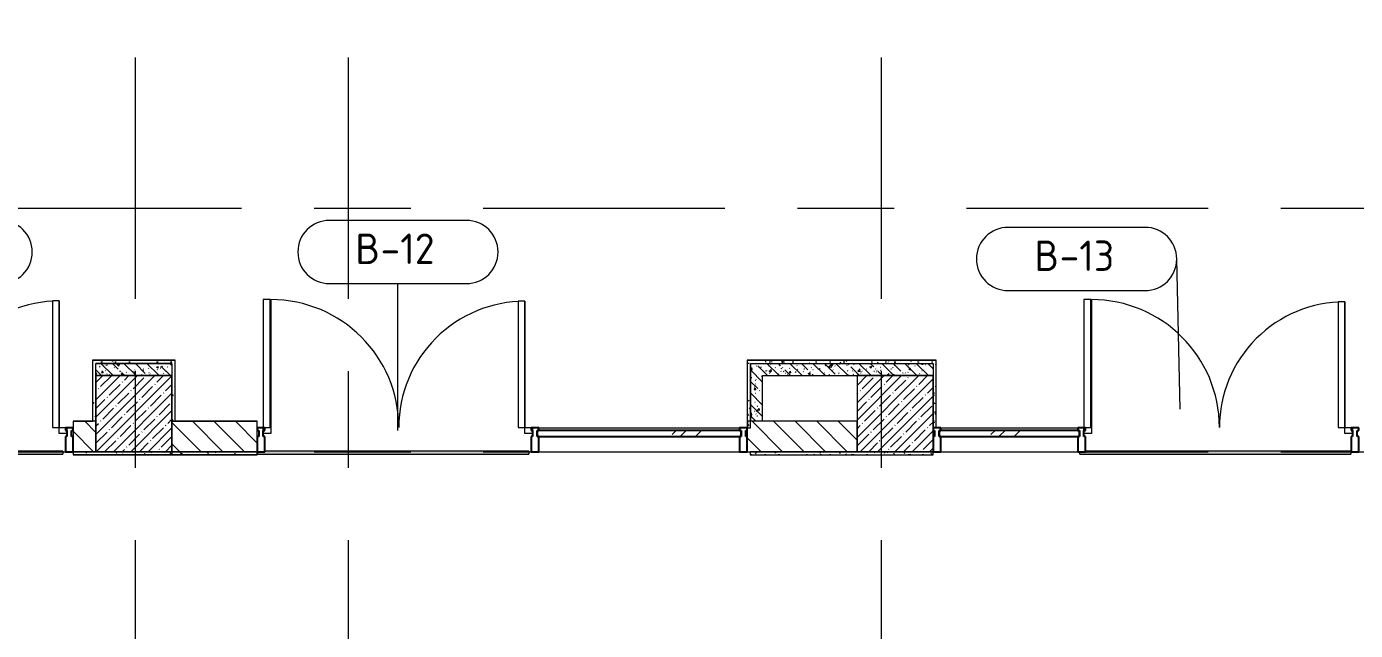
# Model space of a CAD drawing. Header units: millimetres. Extents: x 81459 to 274965, y -8553 to 29000.
# Drawn here: x 105095 to 113824, y 12225 to 16195 of the extents above; entities that cross this region are included whole.
import ezdxf

# ---------------------------------------------------------------- set-up
doc = ezdxf.new("R2010")
doc.units = ezdxf.units.MM
doc.linetypes.add('Осевая', pattern=[3175, 635, -476.25, 1587.5, -476.25])
for name, color, linetype, lineweight in [('A-DETL-GENF', 7, 'Continuous', 9), ('A-DOOR-IDEN', 7, 'Continuous', 9), ('A-GLAZ-CURT', 7, 'Continuous', 9), ('A-GLAZ-CURT-1', 7, 'Continuous', 25), ('A-GLAZ-CWMG', 7, 'Continuous', 9), ('A-GLAZ-CWMG-1', 7, 'Continuous', 25), ('A-WALL', 7, 'Continuous', 9), ('I-WALL', 7, 'Continuous', 9), ('S-COLS', 7, 'Continuous', 9), ('Ограждение', 7, 'Continuous', 9), ('Оси-2', 7, 'Осевая', 9), ('Поручни', 7, 'Continuous', 9)]:
    doc.layers.add(name, color=color, linetype=linetype, lineweight=lineweight)
for name, color, linetype, lineweight, true_color in [('A-DOOR-1', 1, 'Continuous', 9, 0xff0000), ('A-DOOR-2', 1, 'Continuous', 13, 0xff0000), ('A-WALL-1', 7, 'Continuous', 9, 0x3c3c3c), ('A-WALL-FNSH-1', 7, 'Continuous', 9, 0x3c3c3c)]:
    doc.layers.add(name, color=color, linetype=linetype, lineweight=lineweight, true_color=true_color)
doc.styles.add('GOST Common', font='GOST_Common.ttf', dxfattribs={"height": 200})
pattern_1 = [(45, (0, 0), (-57.024626, 57.024626), []), (45, (57.025, 0), (-57.024626, 57.024626), [100.806, -20.161, 3.353, -16.808])]
pattern_2 = [(135, (0, 0), (-75.43415, -75.43415), [106.68, -17.78, 3.556, -17.78]), (135, (0, 75.39), (-75.43415, -75.43415), []), (50, (0, 0), (127.52922, -11.15758), [13.335, -146.685]), (355, (0, 0), (-24.66966, 133.74002), [10.668, -117.348]), (100.451, (10.63, -0.93), (102.85973, 122.58178), [11.333, -124.663]), (46.184, (0, 35.56), (189.75516, -29.43036), [20.002, -220.027]), (96.636, (15.81, 33.1), (166.1822, 173.1996), [17, -186.995]), (351.184, (0, 35.56), (166.18393, 173.19757), [16.002, -176.022]), (21, (17.78, 26.67), (106.130265, -71.58603), [13.335, -146.685]), (326, (17.78, 26.67), (43.26188, 128.93175), [10.668, -117.348]), (71.451, (26.62, 20.7), (149.39198, 57.34505), [11.333, -124.663]), (37.5, (0, 0), (2.162228, 59.188357), [3.353, -112.573, 3.353, -115.773, -117.792]), (37.5, (0, 0), (2.162228, 59.188357), [-235.052, 3.353, -114.44]), (7.5, (0, 0), (46.773857, 70.126152), [3.353, -64.567, 3.353, -109.906, -44.894]), (7.5, (0, 0), (46.773857, 70.126152), [-181.178, 3.353, -41.542]), (327.5, (-39.65, 0), (94.913671, -4.010093), [3.353, -41.097, 3.353, -135.331, -184.023]), (327.5, (-39.65, 0), (94.913671, -4.010093), [-183.134, 3.353, -180.67]), (317.5, (-57.43, 0), (103.69057, 17.79882), [3.353, -54.432, 3.353, -88.748, -130.683]), (317.5, (-57.43, 0), (103.69057, 17.79882), [-149.885, 3.353, -127.33])]
pattern_3 = [(0, (0, 0), (121.92, 30.48), [10.058, -81.382, 10.058, -81.382, -487.68]), (0, (0, 0), (121.92, 30.48), [-182.88, 10.058, -172.822, 10.058, -81.382, -213.36]), (0, (0, 0), (121.92, 30.48), [-457.2, 10.058, -50.902, 10.058, -142.342]), (120, (45.72, 15.24), (-87.356454, 90.345817), [10.058, -81.382, 10.058, -81.382, -487.68]), (120, (45.72, 15.24), (-87.356454, 90.345817), [-182.88, 10.058, -172.822, 10.058, -81.382, -213.36]), (120, (45.72, 15.24), (-87.356454, 90.345817), [-457.2, 10.058, -50.902, 10.058, -142.342]), (240, (60.96, 76.2), (-34.563546, -120.825817), [10.058, -81.382, 10.058, -81.382, -487.68]), (240, (60.96, 76.2), (-34.563546, -120.825817), [-182.88, 10.058, -172.822, 10.058, -81.382, -213.36]), (240, (60.96, 76.2), (-34.563546, -120.825817), [-457.2, 10.058, -50.902, 10.058, -142.342])]

# ---------------------------------------------------------------- blocks, each defined once
blk = doc.blocks.new('Дверь_Витражная_остекление_ - ВВ-11 остекление-32352627-План заполнения и маркировки дверных проемов 1 этажа в осях 23_1-33')
at = {"layer": 'A-DETL-GENF'}
for p, q in [((-790.5, -20), (-835.5, -20)), ((-835.5, -20), (-835.5, -851)), ((-790.5, -851), (-790.5, -20)), ((840.5, -20), (840.5, -860)), ((885.5, -860), (885.5, -20)), ((-835.5, -851), (-790.5, -851)), ((840.5, -860), (885.5, -860))]:
    blk.add_line(p, q, dxfattribs=at)
at = {"layer": 'A-DOOR-1'}
for p, q in [((-835.5, -851), (-835.5, -20)), ((835.5, -860), (835.5, -20))]:
    blk.add_line(p, q, dxfattribs=at)
for centre, radius, start, end in [((-835.5, -20), 831, 270, 0), ((835.5, -20), 840, 180, 270)]:
    blk.add_arc(centre, radius, start, end, dxfattribs=at)
at = {"layer": 'A-DOOR-2'}
for p, q in [((-885.5, 20), (-835.5, 20)), ((-885.5, -20), (-885.5, 20)), ((-835.5, 20), (-835.5, -20)), ((835.5, 20), (885.5, 20)), ((835.5, -20), (835.5, 20)), ((885.5, 20), (885.5, -20)), ((-835.5, -20), (-885.5, -20)), ((885.5, -20), (835.5, -20))]:
    blk.add_line(p, q, dxfattribs=at)
blk = doc.blocks.new('Прямоугольный импост - Импост структурный с накладкой - 160мм Темный-32310142-План заполнения и маркировки дверных проемов 1 этажа в осях 23_1-33')
at = {"layer": 'A-GLAZ-CWMG-1'}
for p, q in [((-50, 0), (-50, 17)), ((-50, 17), (0, 17)), ((-40, 0), (-50, 0)), ((-40, -40), (-40, 0)), ((0, 0), (-10, 0)), ((-10, 0), (-10, -40)), ((0, 17), (0, 0)), ((-50, -140), (-50, -40)), ((-50, -40), (-40, -40)), ((-10, -40), (0, -40)), ((0, -40), (0, -140)), ((0, -140), (-50, -140))]:
    blk.add_line(p, q, dxfattribs=at)
blk = doc.blocks.new('Прямоугольный импост - Импост структурный с накладкой - 160мм Темный-32354018-План заполнения и маркировки дверных проемов 1 этажа в осях 23_1-33')
at = {"layer": 'A-GLAZ-CWMG'}
for p, q in [((108459, 13557), (109779, 13557)), ((108459, 13400), (109779, 13400))]:
    blk.add_line(p, q, dxfattribs=at)
blk = doc.blocks.new('Дверь_Витражная_остекление_ - ВВ-12 остекление-32353611-План заполнения и маркировки дверных проемов 1 этажа в осях 23_1-33')
at = {"layer": 'A-DETL-GENF'}
for p, q in [((-789.5, -20), (-834.5, -20)), ((-834.5, -20), (-834.5, -849)), ((-789.5, -849), (-789.5, -20)), ((839.5, -20), (839.5, -860)), ((884.5, -860), (884.5, -20)), ((-834.5, -849), (-789.5, -849)), ((839.5, -860), (884.5, -860))]:
    blk.add_line(p, q, dxfattribs=at)
at = {"layer": 'A-DOOR-1'}
for p, q in [((-834.5, -849), (-834.5, -20)), ((834.5, -860), (834.5, -20))]:
    blk.add_line(p, q, dxfattribs=at)
for centre, radius, start, end in [((-834.5, -20), 829, 270, 0), ((834.5, -20), 840, 180, 270)]:
    blk.add_arc(centre, radius, start, end, dxfattribs=at)
at = {"layer": 'A-DOOR-2'}
for p, q in [((-884.5, 20), (-834.5, 20)), ((-884.5, -20), (-884.5, 20)), ((-834.5, 20), (-834.5, -20)), ((834.5, 20), (884.5, 20)), ((834.5, -20), (834.5, 20)), ((884.5, 20), (884.5, -20)), ((-834.5, -20), (-884.5, -20)), ((884.5, -20), (834.5, -20))]:
    blk.add_line(p, q, dxfattribs=at)
blk = doc.blocks.new('Прямоугольный импост - Импост структурный с накладкой - 160мм Темный-30755591-План заполнения и маркировки дверных проемов 1 этажа в осях 23_1-33')
at = {"layer": 'A-GLAZ-CWMG-1'}
for p, q in [((-25, 0), (-25, 17)), ((-25, 17), (25, 17)), ((-15, 0), (-25, 0)), ((-15, -40), (-15, 0)), ((25, 0), (15, 0)), ((15, 0), (15, -40)), ((25, 17), (25, 0)), ((-25, -140), (-25, -40)), ((-25, -40), (-15, -40)), ((15, -40), (25, -40)), ((25, -40), (25, -140)), ((25, -140), (-25, -140))]:
    blk.add_line(p, q, dxfattribs=at)
blk = doc.blocks.new('Системная панель - Стекло - 40мм-32353599-План заполнения и маркировки дверных проемов 1 этажа в осях 23_1-33')
at = {"layer": 'A-GLAZ-CURT'}
h = blk.add_hatch(dxfattribs=at)
h.set_pattern_fill('FP_20', color=256, style=0, pattern_type=2)
h.set_pattern_definition([(225, (109219, 13440), (282.8427, -282.8427), [200, -600]), (225, (109419, 13540), (282.8427, -282.8427), [600, -200]), (225, (109019, 13640), (282.8427, -282.8427), [200, -600])])
h.paths.add_polyline_path([(-670, 40), (-670, 0), (670, 0), (670, 40), (621.3, 40)])
at = {"layer": 'A-GLAZ-CURT-1'}
for p, q in [((670, 40), (-670, 40)), ((-670, 40), (-670, 0)), ((-670, 0), (670, 0)), ((670, 0), (670, 40))]:
    blk.add_line(p, q, dxfattribs=at)
blk = doc.blocks.new('Прямоугольный импост - Импост структурный с накладкой - 160мм Темный-30756008-План заполнения и маркировки дверных проемов 1 этажа в осях 23_1-33')
at = {"layer": 'A-GLAZ-CWMG-1'}
for p, q in [((-50, 0), (-50, 17)), ((-50, 17), (0, 17)), ((-40, 0), (-50, 0)), ((-40, -40), (-40, 0)), ((0, 0), (-10, 0)), ((-10, 0), (-10, -40)), ((0, 17), (0, 0)), ((-50, -140), (-50, -40)), ((-50, -40), (-40, -40)), ((-10, -40), (0, -40)), ((0, -40), (0, -140)), ((0, -140), (-50, -140))]:
    blk.add_line(p, q, dxfattribs=at)
blk = doc.blocks.new('Системная панель - Стекло - 40мм-32354452-План заполнения и маркировки дверных проемов 1 этажа в осях 23_1-33')
at = {"layer": 'A-GLAZ-CURT'}
h = blk.add_hatch(dxfattribs=at)
h.set_pattern_fill('FP_30', color=256, style=0, pattern_type=2)
h.set_pattern_definition([(225, (111650.22, 13440), (282.8427, -282.8427), [200, -600]), (225, (111850.22, 13540), (282.8427, -282.8427), [600, -200]), (225, (111450.22, 13640), (282.8427, -282.8427), [200, -600])])
h.paths.add_polyline_path([(-460.2, 40), (-460.2, 0), (460.2, 0), (460.2, 40), (394, 40)])
at = {"layer": 'A-GLAZ-CURT-1'}
for p, q in [((460.2, 40), (-460.2, 40)), ((-460.2, 40), (-460.2, 0)), ((-460.2, 0), (460.2, 0)), ((460.2, 0), (460.2, 40))]:
    blk.add_line(p, q, dxfattribs=at)
blk = doc.blocks.new('Прямоугольный импост - Импост структурный с накладкой - 160мм Темный-32355003-План заполнения и маркировки дверных проемов 1 этажа в осях 23_1-33')
at = {"layer": 'A-GLAZ-CWMG'}
for p, q in [((111100, 13557), (112000.4, 13557)), ((111100, 13400), (112000.4, 13400))]:
    blk.add_line(p, q, dxfattribs=at)
blk = doc.blocks.new('Прямоугольный импост - Импост структурный с накладкой - 160мм Темный-30755595-План заполнения и маркировки дверных проемов 1 этажа в осях 23_1-33')
at = {"layer": 'A-GLAZ-CWMG-1'}
for p, q in [((0, 17), (-50, 17)), ((-50, 17), (-50, 0)), ((-50, 0), (-40, 0)), ((-40, 0), (-40, -40)), ((-10, -40), (-10, 0)), ((-10, 0), (0, 0)), ((0, 0), (0, 17)), ((-40, -40), (-50, -40)), ((-50, -40), (-50, -140)), ((0, -40), (-10, -40)), ((0, -140), (0, -40)), ((-50, -140), (0, -140))]:
    blk.add_line(p, q, dxfattribs=at)
blk = doc.blocks.new('Прямоугольный импост - Импост структурный с накладкой - 160мм Темный-32348142-План заполнения и маркировки дверных проемов 1 этажа в осях 23_1-33')
at = {"layer": 'A-GLAZ-CWMG-1'}
for p, q in [((0, 17), (-50, 17)), ((-50, 17), (-50, 0)), ((-50, 0), (-40, 0)), ((-40, 0), (-40, -40)), ((-10, -40), (-10, 0)), ((-10, 0), (0, 0)), ((0, 0), (0, 17)), ((-40, -40), (-50, -40)), ((-50, -40), (-50, -140)), ((0, -40), (-10, -40)), ((0, -140), (0, -40)), ((-50, -140), (0, -140))]:
    blk.add_line(p, q, dxfattribs=at)
blk = doc.blocks.new('Дверь_Витражная_остекление_ - ВВ-13 остекление-32355241-План заполнения и маркировки дверных проемов 1 этажа в осях 23_1-33')
at = {"layer": 'A-DETL-GENF'}
for p, q in [((-787.5, -20), (-832.5, -20)), ((-832.5, -20), (-832.5, -845)), ((-787.5, -845), (-787.5, -20)), ((837.5, -20), (837.5, -860)), ((882.5, -860), (882.5, -20)), ((-832.5, -845), (-787.5, -845)), ((837.5, -860), (882.5, -860))]:
    blk.add_line(p, q, dxfattribs=at)
at = {"layer": 'A-DOOR-1'}
for p, q in [((-832.5, -845), (-832.5, -20)), ((832.5, -860), (832.5, -20))]:
    blk.add_line(p, q, dxfattribs=at)
for centre, radius, start, end in [((-832.5, -20), 825, 270, 0), ((832.5, -20), 840, 180, 270)]:
    blk.add_arc(centre, radius, start, end, dxfattribs=at)
at = {"layer": 'A-DOOR-2'}
for p, q in [((-882.5, 20), (-832.5, 20)), ((-882.5, -20), (-882.5, 20)), ((-832.5, 20), (-832.5, -20)), ((832.5, 20), (882.5, 20)), ((832.5, -20), (832.5, 20)), ((882.5, 20), (882.5, -20)), ((-832.5, -20), (-882.5, -20)), ((882.5, -20), (832.5, -20))]:
    blk.add_line(p, q, dxfattribs=at)
blk = doc.blocks.new('Ограждение - Ограждение-32872584-План заполнения и маркировки дверных проемов 1 этажа в осях 23_1-33')
at = {"layer": 'Ограждение'}
blk.add_hatch(color=256, dxfattribs=at).paths.add_polyline_path([(108394.5, 13382.9), (108394.5, 13402.9), (106660, 13402.9), (106660, 13400), (106614.5, 13400), (106614.5, 13382.9), (106661.7, 13382.9)])
at = {"layer": 'Поручни'}
for p, q in [((106614.5, 13382.9), (106614.5, 13400)), ((106614.5, 13382.9), (108394.5, 13382.9)), ((108394.5, 13402.9), (106660, 13402.9)), ((108394.5, 13402.9), (108394.5, 13382.9))]:
    blk.add_line(p, q, dxfattribs=at)
blk = doc.blocks.new('Ограждение - Ограждение-33049890-План заполнения и маркировки дверных проемов 1 этажа в осях 23_1-33')
at = {"layer": 'Ограждение'}
blk.add_hatch(color=256, dxfattribs=at).paths.add_polyline_path([(105333.5, 13382.9), (105333.5, 13402.9), (103599, 13402.9), (103599, 13400), (103553.5, 13400), (103553.5, 13382.9), (104509.9, 13382.9)])
at = {"layer": 'Поручни'}
for p, q in [((103553.5, 13382.9), (103553.5, 13400)), ((103553.5, 13382.9), (105333.5, 13382.9)), ((105333.5, 13402.9), (103599, 13402.9)), ((105333.5, 13402.9), (105333.5, 13382.9))]:
    blk.add_line(p, q, dxfattribs=at)
blk = doc.blocks.new('Ограждение - Ограждение-33049920-План заполнения и маркировки дверных проемов 1 этажа в осях 23_1-33')
at = {"layer": 'Ограждение'}
blk.add_hatch(color=256, dxfattribs=at).paths.add_polyline_path([(113794.5, 13382.9), (113794.5, 13402.9), (112050.4, 13402.9), (112050.4, 13400), (112014.5, 13400), (112014.5, 13382.9), (112052.2, 13382.9)])
at = {"layer": 'Поручни'}
for p, q in [((112014.5, 13382.9), (112014.5, 13400)), ((112014.5, 13382.9), (113794.5, 13382.9)), ((113794.5, 13402.9), (112050.4, 13402.9)), ((113794.5, 13402.9), (113794.5, 13382.9))]:
    blk.add_line(p, q, dxfattribs=at)
blk = doc.blocks.new('М_двери - Типоразмер_рамка-25223575-План заполнения и маркировки дверных проемов 1 этажа в осях 23_1-33')
at = {"layer": 'A-DOOR-IDEN'}
for p, q in [((4.496, 2.08), (-4.496, 2.08)), ((-4.496, -2.08), (4.496, -2.08))]:
    blk.add_line(p, q, dxfattribs=at)
for centre, start, end in [((-4.496, 0), 90, 270), ((4.496, 0), 270, 90)]:
    blk.add_arc(centre, 2.08, start, end, dxfattribs=at)

msp = doc.modelspace()

# ---------------------------------------------------------------- hatches: boundary and pattern name
at = {"layer": 'I-WALL'}
h = msp.add_hatch(dxfattribs=at)
h.set_pattern_fill('FP_31', color=256, style=0, pattern_type=2)
h.set_pattern_definition(pattern_3)
h.paths.add_polyline_path([(106050, 13980), (106050, 14000), (105530, 14000), (105530, 13980), (105839.1, 13980)])
h = msp.add_hatch(dxfattribs=at)
h.set_pattern_fill('FP_31', color=256, style=0, pattern_type=2)
h.set_pattern_definition(pattern_3)
h.paths.add_polyline_path([(105550, 13600), (105550, 13980), (105530, 13980), (105530, 13600)])
h = msp.add_hatch(dxfattribs=at)
h.set_pattern_fill('FP_6', color=256, style=0, pattern_type=2)
h.set_pattern_definition(pattern_2)
h.paths.add_polyline_path([(106050, 13900), (106050, 13980), (105550, 13980), (105550, 13900), (105839.1, 13900)])
h = msp.add_hatch(dxfattribs=at)
h.set_pattern_fill('FP_31', color=256, style=0, pattern_type=2)
h.set_pattern_definition(pattern_3)
h.paths.add_polyline_path([(106050, 13600), (106070, 13600), (106070, 14000), (106050, 14000), (106050, 13900)])
h = msp.add_hatch(dxfattribs=at)
h.set_pattern_fill('FP_31', color=256, style=0, pattern_type=2)
h.set_pattern_definition(pattern_3)
h.paths.add_polyline_path([(109850, 13557), (109850, 14000), (109830, 14000), (109830, 13557)])
h = msp.add_hatch(dxfattribs=at)
h.set_pattern_fill('FP_31', color=256, style=0, pattern_type=2)
h.set_pattern_definition(pattern_3)
h.paths.add_polyline_path([(111050, 13980), (111070, 13980), (111070, 14000), (109850, 14000), (109850, 13980)])
h = msp.add_hatch(dxfattribs=at)
h.set_pattern_fill('FP_6', color=256, style=0, pattern_type=2)
h.set_pattern_definition(pattern_2)
h.paths.add_polyline_path([(109930, 13600), (109930, 13980), (109850, 13980), (109850, 13600)])
h = msp.add_hatch(dxfattribs=at)
h.set_pattern_fill('FP_6', color=256, style=0, pattern_type=2)
h.set_pattern_definition(pattern_2)
h.paths.add_polyline_path([(111050, 13900), (111050, 13980), (109930, 13980), (109930, 13900)])
h = msp.add_hatch(dxfattribs=at)
h.set_pattern_fill('FP_31', color=256, style=0, pattern_type=2)
h.set_pattern_definition(pattern_3)
h.paths.add_polyline_path([(111070, 13557), (111070, 13980), (111050, 13980), (111050, 13557)])
h = msp.add_hatch(dxfattribs=at)
h.set_pattern_fill('FP_4', color=256, style=0, pattern_type=2)
h.set_pattern_definition([(135, (0, 0), (-70.71068, -70.71068), [])])
h.paths.add_polyline_path([(110550, 13400), (110550, 13600), (109829, 13600), (109829, 13400)])
h.paths.add_polyline_path([(105550, 13400), (105550, 13600), (105400, 13600), (105400, 13400)])
h.paths.add_polyline_path([(106610, 13400), (106610, 13600), (106050, 13600), (106051, 13400)])
h.paths.add_polyline_path([(101100, 13400), (101398, 13400), (101398, 13600), (101100, 13600)])
h = msp.add_hatch(dxfattribs=at)
h.set_pattern_fill('FP_31', color=256, style=0, pattern_type=2)
h.set_pattern_definition(pattern_3)
h.paths.add_polyline_path([(106610, 13380), (106610, 13400), (105400, 13400), (105400, 13380), (105839.1, 13380)])
h = msp.add_hatch(dxfattribs=at)
h.set_pattern_fill('FP_31', color=256, style=0, pattern_type=2)
h.set_pattern_definition(pattern_3)
h.paths.add_polyline_path([(111050, 13380), (111051, 13380), (111050, 13400), (109849, 13400), (109850, 13380)])
at = {"layer": 'S-COLS'}
h = msp.add_hatch(dxfattribs=at)
h.set_pattern_fill('FP_2', color=256, style=0, pattern_type=2)
h.set_pattern_definition(pattern_1)
h.paths.add_polyline_path([(105550, 13400), (106050, 13400), (106050, 13900), (105550, 13900), (105550, 13600)])
h = msp.add_hatch(dxfattribs=at)
h.set_pattern_fill('FP_2', color=256, style=0, pattern_type=2)
h.set_pattern_definition(pattern_1)
h.paths.add_polyline_path([(110550, 13400), (111050, 13400), (111050, 13900), (110550, 13900), (110550, 13600)])

# ---------------------------------------------------------------- linework, layer by layer
at = {"layer": 'A-DOOR-IDEN'}
for p, q in [((112672.8, 13679.8), (112649.8, 14667)), ((107534.5, 13540), (107534.5, 14504.9))]:
    msp.add_line(p, q, dxfattribs=at)
at = {"layer": 'A-WALL'}
for p, q in [((105550, 13980), (106050, 13980)), ((106050, 13980), (105550, 13980)), ((110550, 13400), (110550, 13600))]:
    msp.add_line(p, q, dxfattribs=at)
at = {"layer": 'A-WALL-1'}
for p, q in [((106070, 14000), (105530, 14000)), ((105550, 13400), (105550, 13980)), ((106050, 13980), (106050, 13400)), ((106070, 13600), (106070, 14000)), ((111070, 14000), (109830, 14000)), ((109850, 13980), (109850, 13600)), ((109850, 13557), (109850, 13980)), ((109850, 13980), (111050, 13980)), ((111050, 13980), (111050, 13557)), ((111070, 13557), (111070, 14000)), ((105550, 13900), (106050, 13900)), ((109930, 13600), (109930, 13900)), ((109930, 13900), (111050, 13900)), ((105400, 13600), (105400, 13400)), ((105550, 13600), (105529, 13600)), ((105530, 13600.5), (105530, 13600)), ((106050, 13600), (106070, 13600)), ((106070, 13600), (106070, 13600)), ((106610, 13400), (106610, 13600)), ((110550, 13600), (109829, 13600)), ((109829, 13600), (109829, 13400)), ((109830, 13600), (109830, 13557)), ((109830, 13557), (109850, 13557)), ((111050, 13557), (111070, 13557)), ((105400, 13400), (105550, 13400)), ((106610, 13400), (105400, 13400)), ((105400, 13400), (105400, 13380)), ((106050, 13400), (106610, 13400)), ((106050, 13380), (106051, 13380)), ((106610, 13380), (106610, 13400)), ((109829, 13400), (110550, 13400)), ((109849, 13400), (109849, 13380)), ((111050, 13400), (109850, 13400)), ((109850, 13380), (111050, 13380)), ((111050, 13390), (111050, 13400)), ((111051, 13390), (111050, 13390)), ((111050, 13379), (111051, 13379)), ((111051, 13379), (111051, 13390))]:
    msp.add_line(p, q, dxfattribs=at)
at = {"layer": 'A-WALL-FNSH-1'}
for p, q in [((105529, 14001), (105529, 13601)), ((106071, 14001), (105529, 14001)), ((105530, 13600.5), (105530, 14000)), ((106071, 13601), (106071, 14001)), ((109829, 14001), (109829, 13600)), ((111071, 14001), (109829, 14001)), ((109830, 13600), (109830, 14000)), ((111071, 13557), (111071, 14001)), ((105529, 13601), (105400, 13601)), ((105400, 13601), (105400, 13600)), ((105400, 13600), (105529, 13600)), ((105529, 13600.5), (105530, 13600.5)), ((105529, 13600), (105529, 13600.5)), ((106070, 13600), (106610, 13600)), ((106610, 13601), (106071, 13601)), ((106610, 13600), (106610, 13601)), ((111070, 13557), (111071, 13557)), ((106050, 13380), (105400, 13380)), ((105400, 13380), (105400, 13379)), ((105400, 13379), (106610, 13379)), ((105549, 13380), (105549, 13379.5)), ((105549, 13379.5), (105550, 13379.5)), ((105550, 13379.5), (105550, 13380)), ((106050, 13400), (106050, 13380)), ((106051, 13380), (106051, 13400)), ((106610, 13380), (106051, 13380)), ((106610, 13379), (106610, 13380)), ((109849, 13380), (109849, 13379)), ((109849, 13379), (111050, 13379))]:
    msp.add_line(p, q, dxfattribs=at)
at = {"layer": 'S-COLS'}
for p, q in [((106050, 13900), (105550, 13900)), ((105550, 13900), (105550, 13600)), ((106050, 13600), (106050, 13900)), ((111050, 13900), (110550, 13900)), ((110550, 13900), (110550, 13600)), ((111050, 13400), (111050, 13900)), ((105550, 13600), (105550, 13400)), ((106050, 13400), (106050, 13600)), ((110550, 13600), (110550, 13400)), ((105550, 13400), (106050, 13400)), ((110550, 13400), (111050, 13400))]:
    msp.add_line(p, q, dxfattribs=at)
at = {"layer": 'Оси-2'}
for p, q in [((105810, 593.7), (105810, 19528.3)), ((107210, 593.7), (107210, 19528.3)), ((110710, 593.7), (110710, 19528.3)), ((84758.6, 15000), (122160, 15000)), ((84758.6, 13400), (119719, 13400))]:
    msp.add_line(p, q, dxfattribs=at)

# ---------------------------------------------------------------- block references
at = {"layer": 'A-DOOR-1', "rotation": 180}
for name, p in [('Дверь_Витражная_остекление_ - ВВ-11 остекление-32352627-План заполнения и маркировки дверных проемов 1 этажа в осях 23_1-33', (104474.5, 13540)), ('Дверь_Витражная_остекление_ - ВВ-12 остекление-32353611-План заполнения и маркировки дверных проемов 1 этажа в осях 23_1-33', (107534.5, 13540)), ('Дверь_Витражная_остекление_ - ВВ-13 остекление-32355241-План заполнения и маркировки дверных проемов 1 этажа в осях 23_1-33', (112922.9, 13540))]:
    msp.add_blockref(name, p, dxfattribs=at)
at = {"layer": 'A-DOOR-IDEN', "xscale": 99.99999999999993, "yscale": 99.99999999999993, "zscale": 99.99999999999993}
for p in [(104474.5, 14712.9), (107534.5, 14712.9), (111992.2, 14667)]:
    msp.add_blockref('М_двери - Типоразмер_рамка-25223575-План заполнения и маркировки дверных проемов 1 этажа в осях 23_1-33', p, dxfattribs=at)
at = {"layer": 'A-GLAZ-CURT', "rotation": 180}
for name, p in [('Системная панель - Стекло - 40мм-32353599-План заполнения и маркировки дверных проемов 1 этажа в осях 23_1-33', (109119, 13540)), ('Системная панель - Стекло - 40мм-32354452-План заполнения и маркировки дверных проемов 1 этажа в осях 23_1-33', (111550.2, 13540))]:
    msp.add_blockref(name, p, dxfattribs=at)
at = {"layer": 'A-GLAZ-CWMG'}
for name, p in [('Прямоугольный импост - Импост структурный с накладкой - 160мм Темный-32348142-План заполнения и маркировки дверных проемов 1 этажа в осях 23_1-33', (105400, 13540)), ('Прямоугольный импост - Импост структурный с накладкой - 160мм Темный-32354018-План заполнения и маркировки дверных проемов 1 этажа в осях 23_1-33', (0, 0)), ('Прямоугольный импост - Импост структурный с накладкой - 160мм Темный-30755595-План заполнения и маркировки дверных проемов 1 этажа в осях 23_1-33', (109829, 13540)), ('Прямоугольный импост - Импост структурный с накладкой - 160мм Темный-32355003-План заполнения и маркировки дверных проемов 1 этажа в осях 23_1-33', (0, 0))]:
    msp.add_blockref(name, p, dxfattribs=at)
at = {"layer": 'A-GLAZ-CWMG', "extrusion": (0, 0, -1)}
for name, p in [('Прямоугольный импост - Импост структурный с накладкой - 160мм Темный-32310142-План заполнения и маркировки дверных проемов 1 этажа в осях 23_1-33', (-106610, 13540)), ('Прямоугольный импост - Импост структурный с накладкой - 160мм Темный-30755591-План заполнения и маркировки дверных проемов 1 этажа в осях 23_1-33', (-108434, 13540)), ('Прямоугольный импост - Импост структурный с накладкой - 160мм Темный-30756008-План заполнения и маркировки дверных проемов 1 этажа в осях 23_1-33', (-111050, 13540)), ('Прямоугольный импост - Импост структурный с накладкой - 160мм Темный-30755591-План заполнения и маркировки дверных проемов 1 этажа в осях 23_1-33', (-112025.4, 13540)), ('Прямоугольный импост - Импост структурный с накладкой - 160мм Темный-30755591-План заполнения и маркировки дверных проемов 1 этажа в осях 23_1-33', (-113820.4, 13540))]:
    msp.add_blockref(name, p, dxfattribs=at)
at = {"layer": 'Поручни'}
for name in ['Ограждение - Ограждение-33049890-План заполнения и маркировки дверных проемов 1 этажа в осях 23_1-33', 'Ограждение - Ограждение-32872584-План заполнения и маркировки дверных проемов 1 этажа в осях 23_1-33', 'Ограждение - Ограждение-33049920-План заполнения и маркировки дверных проемов 1 этажа в осях 23_1-33']:
    msp.add_blockref(name, (0, 0), dxfattribs=at)

# ---------------------------------------------------------------- texts
at = {"layer": 'A-DOOR-IDEN', "char_height": 200, "attachment_point": 1, "style": 'GOST Common'}
for s, insert, width in [('\\fGOST Common|b0|i0|c204|p34|;В', (107254.3, 14834.2), 200.422), ('-12', (107419.6, 14834.2), 472.996), ('\\fGOST Common|b0|i0|c204|p34|;В', (111714.9, 14788.2), 200.422), ('-13', (111880.3, 14788.2), 464.979)]:
    msp.add_mtext(s, dxfattribs=dict(at, insert=insert, width=width))

doc.saveas('drawing.dxf')
